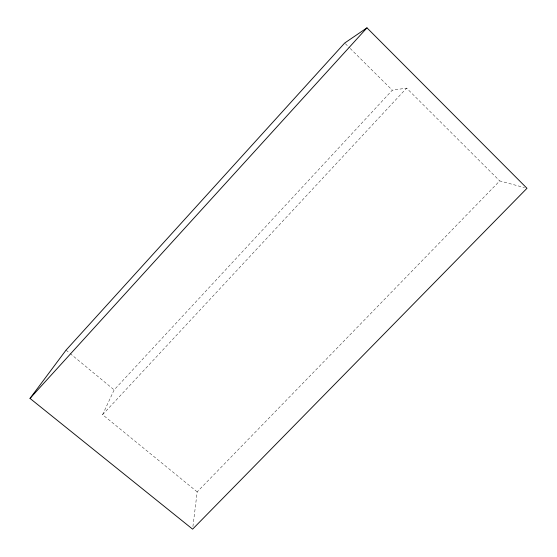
<?xml version="1.0" encoding="UTF-8"?>
<svg xmlns="http://www.w3.org/2000/svg" width="557" height="557" viewBox="0 0 557 557"><rect width="100%" height="100%" fill="white"/><g stroke="black" fill="none" stroke-linecap="round" stroke-linejoin="round"><path stroke-width="0.42" stroke-dasharray="2.79 2.09" d="M192.917 526.609L197.185 491.873L499.726 180.914L524.506 187.618M197.185 491.873L102.592 414.673L114.15 389.893L392.295 90.199L406.589 88.131L499.726 180.914M102.592 414.673L406.589 88.131M66.025 350.137L69.367 352.894M70.036 353.451L114.15 389.893M345.312 43.627L349.58 47.867M350.193 48.466L392.295 90.199"/><path stroke-width="0.84" d="M30.015 398.408L66.025 350.137L344.699 43.028L366.972 27.85L526.985 188.294L192.604 529.15L30.015 398.408L366.972 27.85"/></g></svg>
